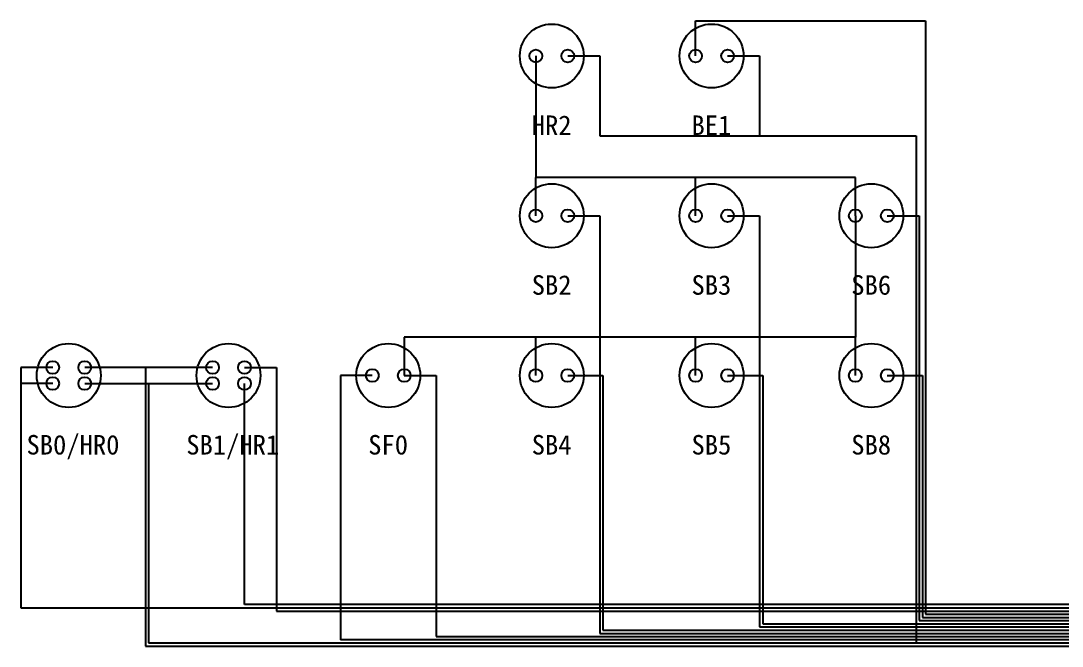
# Model space of a CAD drawing. Header units: millimetres. Extents: x -159 to 71007, y -220 to 29306.
# Drawn here: x 64489 to 67748, y 26938 to 28895 of the extents above; entities that cross this region are included whole.
import ezdxf

# ---------------------------------------------------------------- set-up
doc = ezdxf.new("R2010")
doc.units = ezdxf.units.MM
doc.styles.get("Standard").update_dxf_attribs({"font": 'arial.ttf'})

msp = doc.modelspace()

# ---------------------------------------------------------------- linework, layer by layer
for p, q in [((66600.3, 28784.6), (66600.3, 28894.6)), ((66600.3, 28894.6), (67320.3, 28894.6)), ((67320.3, 28894.6), (67320.3, 27037.6)), ((66200.3, 28284.6), (66300.3, 28284.6)), ((66300.3, 28284.6), (66300.3, 26977.6)), ((66700.3, 28284.6), (66800.3, 28284.6)), ((66800.3, 28284.6), (66800.3, 26997.6)), ((67200.3, 28284.6), (67300.3, 28284.6)), ((67300.3, 28284.6), (67300.3, 27017.6)), ((64588.5, 27809.6), (64488.5, 27809.6)), ((64488.5, 27809.6), (64488.5, 27057.6)), ((65088.5, 27809.6), (64688.5, 27809.6)), ((64878.5, 27809.6), (64878.5, 26937.6)), ((65188.5, 27809.6), (65288.5, 27809.6)), ((65288.5, 27809.6), (65288.5, 27047.6)), ((65588.5, 27784.6), (65488.5, 27784.6)), ((65488.5, 27784.6), (65488.5, 26957.6)), ((66200.3, 27784.6), (66310.3, 27784.6)), ((66310.3, 27784.6), (66310.3, 26987.6)), ((66700.3, 27784.6), (66810.3, 27784.6)), ((66810.3, 27784.6), (66810.3, 27007.6)), ((67200.3, 27784.6), (67310.3, 27784.6)), ((67310.3, 27784.6), (67310.3, 27027.6)), ((64588.5, 27759.6), (64488.5, 27759.6)), ((65188.5, 27067.6), (65188.5, 27759.6)), ((64488.5, 27057.6), (70706.1, 27057.6)), ((69239.7, 27067.6), (65188.5, 27067.6)), ((65288.5, 27047.6), (70147.2, 27047.6)), ((67300.3, 27017.6), (68444.9, 27017.6)), ((67310.3, 27027.6), (68434.9, 27027.6)), ((67320.3, 27037.6), (70306.7, 27037.6)), ((66310.3, 26987.6), (68474.9, 26987.6)), ((66800.3, 26997.6), (68464.9, 26997.6)), ((66810.3, 27007.6), (68454.9, 27007.6)), ((68424.9, 26957.6), (65488.5, 26957.6)), ((66300.3, 26977.6), (68484.9, 26977.6)), ((64878.5, 26937.6), (69300.4, 26937.6))]:
    msp.add_line(p, q)
at = {"color": 1}
for p, q in [((66100.3, 28784.6), (66100.3, 28404.6)), ((67100.3, 28404.6), (66100.3, 28404.6)), ((66100.3, 28284.6), (66100.3, 28404.6)), ((66600.3, 28284.6), (66600.3, 28404.6)), ((67100.3, 28284.6), (67100.3, 28404.6)), ((67100.3, 28284.6), (67100.3, 27904.6)), ((67100.3, 27904.6), (65688.5, 27904.6)), ((65688.5, 27904.6), (65688.5, 27784.6)), ((66100.3, 27784.6), (66100.3, 27904.6)), ((66600.3, 27784.6), (66600.3, 27904.6)), ((67100.3, 27784.6), (67100.3, 27904.6)), ((65688.5, 27784.6), (65788.5, 27784.6)), ((65788.5, 27784.6), (65788.5, 26967.6)), ((65788.5, 26967.6), (68414.9, 26967.6))]:
    msp.add_line(p, q, dxfattribs=at)
at = {"color": 4}
for p, q in [((66200.3, 28784.6), (66300.3, 28784.6)), ((66300.3, 28784.6), (66300.3, 28534.6)), ((66700.3, 28784.6), (66800.3, 28784.6)), ((66800.3, 28784.6), (66800.3, 28534.6)), ((66300.3, 28534.6), (67290.3, 28534.6)), ((67290.3, 28534.6), (67290.3, 26947.6)), ((64688.5, 27759.6), (65088.5, 27759.6)), ((64888.5, 27759.6), (64888.5, 26947.6)), ((64888.5, 26947.6), (67290.3, 26947.6)), ((67290.3, 26947.6), (70696.1, 26947.6))]:
    msp.add_line(p, q, dxfattribs=at)
for centre, radius in [((66150.3, 28784.6), 100), ((66650.3, 28784.6), 100), ((66100.3, 28784.6), 20), ((66200.3, 28784.6), 20), ((66600.3, 28784.6), 20), ((66700.3, 28784.6), 20), ((66150.3, 28284.6), 100), ((66650.3, 28284.6), 100), ((67150.3, 28284.6), 100), ((66100.3, 28284.6), 20), ((66200.3, 28284.6), 20), ((66600.3, 28284.6), 20), ((66700.3, 28284.6), 20), ((67100.3, 28284.6), 20), ((67200.3, 28284.6), 20), ((64638.5, 27784.6), 100), ((65138.5, 27784.6), 100), ((65638.5, 27784.6), 100), ((66150.3, 27784.6), 100), ((66650.3, 27784.6), 100), ((67150.3, 27784.6), 100), ((64588.5, 27809.6), 20), ((64688.5, 27809.6), 20), ((65088.5, 27809.6), 20), ((65188.5, 27809.6), 20), ((65588.5, 27784.6), 20), ((65688.5, 27784.6), 20), ((66100.3, 27784.6), 20), ((66200.3, 27784.6), 20), ((66600.3, 27784.6), 20), ((66700.3, 27784.6), 20), ((67100.3, 27784.6), 20), ((67200.3, 27784.6), 20), ((64588.5, 27759.6), 20), ((64688.5, 27759.6), 20), ((65088.5, 27759.6), 20), ((65188.5, 27759.6), 20)]:
    msp.add_circle(centre, radius)

# ---------------------------------------------------------------- texts
at = {"char_height": 61.093, "attachment_point": 1}
for s, width, insert in [('{\\fSimSun|b0|i0|c134|p2;HR2}', 132.995, (66087.4, 28598.4)), ('{\\fSimSun|b0|i0|c134|p2;BE1}', 132.995, (66587.4, 28598.4)), ('{\\fSimSun|b0|i0|c134|p2;SB2}', 132.995, (66087.4, 28098.4)), ('{\\fSimSun|b0|i0|c134|p2;SB3}', 132.995, (66587.4, 28098.4)), ('{\\fSimSun|b0|i0|c134|p2;SB6}', 132.995, (67087.4, 28098.4)), ('{\\fSimSun|b0|i0|c134|p2;SB0/HR0}', 132.995, (64506.2, 27598.4)), ('{\\fSimSun|b0|i0|c134|p2;SB1/HR1}', 132.995, (65006.2, 27598.4)), ('{\\fSimSun|b0|i0|c134|p2;SF0}', 132.995, (65575.6, 27598.4)), ('{\\fSimSun|b0|i0|c134|p2;SB4}', 121.064, (66087.4, 27598.4)), ('{\\fSimSun|b0|i0|c134|p2;SB5}', 132.995, (66587.4, 27598.4)), ('{\\fSimSun|b0|i0|c134|p2;SB8}', 132.995, (67087.4, 27598.4))]:
    msp.add_mtext_dynamic_manual_height_columns(s, width=width, gutter_width=305.5, heights=[0], dxfattribs=dict(at, insert=insert))

doc.saveas('drawing.dxf')
